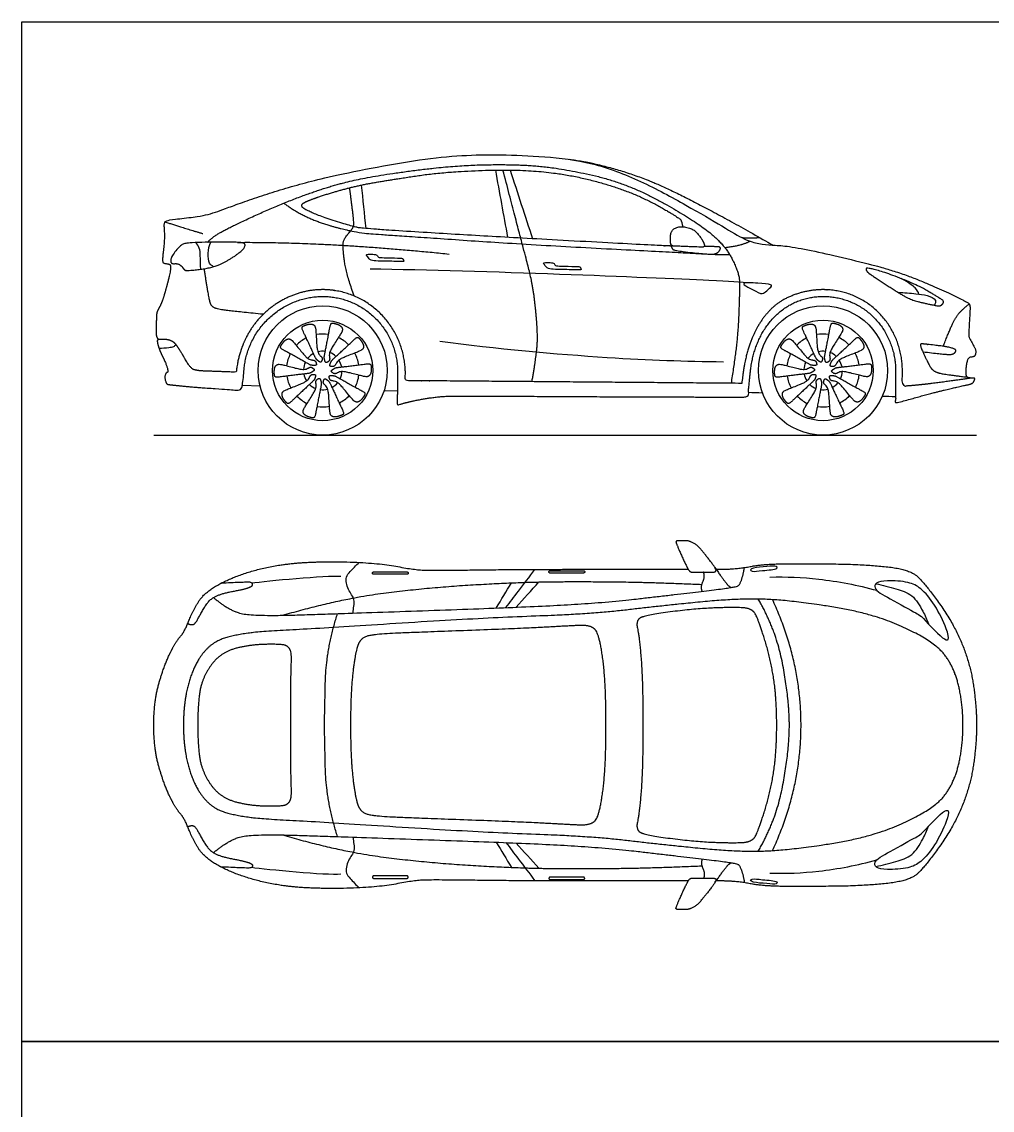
# Model space of a CAD drawing. Header units: millimetres. Extents: x 0.5 to 46.1, y 0.3 to 28.2.
# Drawn here: x 23.8 to 29.4, y 21.88 to 28.16 of the extents above; entities that cross this region are included whole.
import ezdxf

# ---------------------------------------------------------------- set-up
doc = ezdxf.new("R2010")
doc.units = ezdxf.units.MM
for name, color, linetype, true_color in [('AG-DETAILS', 7, 'Continuous', 0x66ffff), ('AG-DIAGRAM', 7, 'Continuous', 0xfecc66), ('AG-TRANSPORT', 7, 'Continuous', 0x66ccff), ('X-VPRT', 6, 'Continuous', 0xff00ff)]:
    doc.layers.add(name, color=color, linetype=linetype, true_color=true_color)

msp = doc.modelspace()

# ---------------------------------------------------------------- linework, layer by layer
at = {"layer": 'AG-DETAILS'}
for centre, start, end in [((25.5353, 26.1507), 116.85104, 136.51437), ((25.5353, 26.1507), 80.85104, 100.51437), ((25.5353, 26.1507), 44.85104, 64.51437), ((28.4234, 26.1507), 116.85104, 136.51437), ((28.4234, 26.1507), 80.85104, 100.51437), ((28.4234, 26.1507), 44.85104, 64.51437), ((25.5353, 26.1507), 152.85104, 172.51437), ((25.5353, 26.1507), 8.85104, 28.51437), ((28.4234, 26.1507), 152.85104, 172.51437), ((28.4234, 26.1507), 8.85104, 28.51437), ((25.5353, 26.1507), 188.85104, 208.51437), ((25.5353, 26.1507), 332.85104, 352.51437), ((28.4234, 26.1507), 188.85104, 208.51437), ((28.4234, 26.1507), 332.85104, 352.51437), ((25.5353, 26.1507), 296.85104, 316.51437), ((28.4234, 26.1507), 296.85104, 316.51437), ((25.5353, 26.1507), 224.85104, 244.51437), ((25.5353, 26.1507), 260.85104, 280.51437), ((28.4234, 26.1507), 224.85104, 244.51437), ((28.4234, 26.1507), 260.85104, 280.51437)]:
    msp.add_arc(centre, 0.2104, start, end, dxfattribs=at)
for points, degree in [([(24.6249, 27.0086), (24.7204, 26.9771), (24.8439, 26.9404)], 2), ([(25.0434, 26.8901), (25.5713, 26.8938), (26.2646, 26.8229)], 2), ([(25.1255, 24.9247), (25.2088, 24.9359), (25.556, 24.97), (25.6392, 24.963)], 3), ([(25.1255, 23.2836), (25.2088, 23.2724), (25.556, 23.2383), (25.6392, 23.2453)], 3)]:
    msp.add_open_spline(points, degree=degree, dxfattribs=at)
for points, degree, knots in [([(24.8315, 26.7348), (24.8286, 26.7624), (24.8295, 26.8099), (24.8262, 26.8571), (24.8102, 26.8799), (24.8014, 26.8887)], 3, [0, 0, 0, 0, 0.522422, 0.883799, 1.232791, 1.232791, 1.232791, 1.232791]), ([(24.9045, 26.7497), (24.896, 26.7555), (24.8709, 26.764), (24.87, 26.856), (24.8897, 26.8911)], 3, [0, 0, 0, 0, 0.317639, 0.9470914, 0.9470914, 0.9470914, 0.9470914]), ([(28.0203, 26.6556), (27.9352, 26.6606), (27.765, 26.6723), (26.4615, 26.7262), (25.8093, 26.736)], 3, [0, 0, 0, 0, 0.916305, 3.449927, 3.449927, 3.449927, 3.449927]), ([(28.9765, 26.5918), (28.9728, 26.6032), (28.9623, 26.6236), (28.9206, 26.656), (28.8746, 26.6808)], 3, [0, 0, 0, 0, 0.414416, 0.8161676, 0.8161676, 0.8161676, 0.8161676]), ([(28.857, 26.601), (28.8908, 26.6005), (28.9584, 26.5939), (29.0205, 26.5871), (29.082, 26.5607), (29.0701, 26.5358), (29.0659, 26.5272)], 3, [0, 0, 0, 0, 0.576887, 1.047958, 1.468543, 1.774333, 1.774333, 1.774333, 1.774333]), ([(26.2116, 26.3191), (26.5323, 26.2771), (27.177, 26.2184), (27.6249, 26.2041), (27.8488, 26.201)], 3, [0, 0, 0, 0, 1.784207, 3.268805, 3.268805, 3.268805, 3.268805]), ([(28.1168, 24.9585), (28.2111, 24.9608), (28.4002, 24.9543), (28.6238, 24.9124), (28.7329, 24.8821)], 3, [0, 0, 0, 0, 0.963305, 2.018923, 2.018923, 2.018923, 2.018923]), ([(28.7276, 24.9191), (28.767, 24.9134), (28.843, 24.8909), (28.9419, 24.8623), (29.0006, 24.7624), (29.0228, 24.7139), (29.0315, 24.6883)], 3, [0, 0, 0, 0, 0.626216, 1.19792, 1.794911, 2.311547, 2.311547, 2.311547, 2.311547]), ([(24.8139, 24.1042), (24.8139, 24.2723), (24.8598, 24.4148), (24.9557, 24.5265), (25.1164, 24.5688), (25.2969, 24.5718), (25.3364, 24.5586), (25.3568, 24.5206), (25.3505, 24.389), (25.3505, 24.1042), (25.3505, 23.8193), (25.3568, 23.6878), (25.3364, 23.6497), (25.2969, 23.6365), (25.1164, 23.6395), (24.9557, 23.6818), (24.8598, 23.7936), (24.8139, 23.936), (24.8139, 24.1042)], 2, [0, 0, 0, 0.540454, 1.080909, 1.621363, 2.161817, 2.702271, 3.242726, 3.78318, 4.323634, 4.323634, 4.864088, 5.404543, 5.944997, 6.485451, 7.025905, 7.56636, 8.106814, 8.647268, 8.647268, 8.647268]), ([(28.7276, 23.2892), (28.767, 23.2949), (28.843, 23.3174), (28.9419, 23.3461), (29.0006, 23.4459), (29.0228, 23.4944), (29.0315, 23.5201)], 3, [0, 0, 0, 0, 0.626216, 1.19792, 1.794911, 2.311547, 2.311547, 2.311547, 2.311547]), ([(28.1168, 23.2498), (28.2111, 23.2475), (28.4002, 23.254), (28.6238, 23.2959), (28.7329, 23.3262)], 3, [0, 0, 0, 0, 0.963305, 2.018923, 2.018923, 2.018923, 2.018923])]:
    msp.add_open_spline(points, degree=degree, knots=knots, dxfattribs=at)
at = {"layer": 'AG-DIAGRAM'}
msp.add_lwpolyline([(24.5599, 25.778), (29.3097, 25.778)], dxfattribs=at)
at = {"layer": 'AG-TRANSPORT'}
for points in [[(25.0712, 26.0658), (25.1734, 26.0621)], [(25.8899, 26.0359), (25.9663, 26.0332)]]:
    msp.add_lwpolyline(points, dxfattribs=at)
for centre, radius in [((25.5353, 26.1507), 0.3726), ((28.4234, 26.1507), 0.3726), ((25.5353, 26.1507), 0.2896), ((28.4234, 26.1507), 0.2896)]:
    msp.add_circle(centre, radius, dxfattribs=at)
for centre, start, end in [((25.5353, 26.1507), 82.6338, 104.72972), ((28.4234, 26.1507), 82.6338, 104.72972), ((25.5353, 26.1507), 154.6338, 176.72972), ((25.5353, 26.1507), 118.6338, 140.72972), ((25.5353, 26.1507), 46.6338, 68.72972), ((25.5353, 26.1507), 10.6338, 32.72972), ((28.4234, 26.1507), 154.6338, 176.72972), ((28.4234, 26.1507), 118.6338, 140.72972), ((28.4234, 26.1507), 46.6338, 68.72972), ((28.4234, 26.1507), 10.6338, 32.72972), ((25.5353, 26.1507), 334.6338, 356.72972), ((28.4234, 26.1507), 334.6338, 356.72972), ((25.5353, 26.1507), 190.6338, 212.72972), ((25.5353, 26.1507), 226.6338, 248.72972), ((25.5353, 26.1507), 298.6338, 320.72972), ((28.4234, 26.1507), 190.6338, 212.72972), ((28.4234, 26.1507), 226.6338, 248.72972), ((28.4234, 26.1507), 298.6338, 320.72972), ((25.5353, 26.1507), 262.6338, 284.72972), ((28.4234, 26.1507), 262.6338, 284.72972)]:
    msp.add_arc(centre, 0.1112, start, end, dxfattribs=at)
for points, degree in [([(24.5881, 26.3288), (24.5774, 26.3392), (24.574, 26.3805), (24.5777, 26.4695), (24.5796, 26.4907), (24.6118, 26.5494), (24.6531, 26.7001), (24.66, 26.7473), (24.6581, 26.7574), (24.6472, 26.7643), (24.6227, 26.766), (24.6133, 26.7726), (24.6117, 26.7993), (24.6199, 26.8608), (24.6239, 26.9168), (24.6221, 26.9637), (24.6189, 27.008), (24.6438, 27.0199), (24.8584, 27.0428), (24.9776, 27.0872), (25.2596, 27.1866), (25.5959, 27.2775), (26.1734, 27.3854), (26.6084, 27.4011), (27.1521, 27.3565), (27.7198, 27.061), (27.9729, 26.8989), (28.097, 26.8749), (28.2309, 26.8693), (28.5327, 26.8051), (28.8563, 26.7219), (29.0968, 26.6225), (29.2617, 26.5428), (29.273, 26.5267), (29.27, 26.4705), (29.2631, 26.3508), (29.2688, 26.3375), (29.2939, 26.2895), (29.3045, 26.2724), (29.3051, 26.2457), (29.2951, 26.2284), (29.2601, 26.2268), (29.2486, 26.1792), (29.2461, 26.1297), (29.2522, 26.1129), (29.2697, 26.1094), (29.2885, 26.1073)], 2), ([(26.9593, 27.3697), (27.174, 27.3397), (27.614, 27.1726), (28.135, 26.8737)], 2), ([(26.6042, 26.9188), (26.5806, 27.0482), (26.557, 27.1776), (26.5335, 27.307)], 3), ([(26.6168, 27.3072), (26.6599, 27.1751), (26.7029, 27.043), (26.746, 26.9109)], 3), ([(25.7857, 26.9701), (25.7769, 27.0537), (25.7681, 27.1374), (25.7593, 27.221)], 3), ([(25.3107, 27.1164), (25.4212, 27.034), (25.7123, 26.9459), (25.9288, 26.9318), (26.7241, 26.8768), (27.6358, 26.8296), (27.8184, 26.819), (27.8839, 26.8201)], 2), ([(27.7337, 26.8882), (27.7224, 26.913), (27.6738, 26.9705), (27.5881, 26.9848), (27.5431, 26.9548), (27.5416, 26.8922), (27.5472, 26.8689), (27.5772, 26.8681), (27.7109, 26.8624), (27.7451, 26.8634), (27.7337, 26.8882)], 2), ([(24.7437, 26.7283), (24.7357, 26.7309), (24.7215, 26.7532), (24.6986, 26.7686), (24.6592, 26.7652), (24.6552, 26.7994), (24.7146, 26.8771), (24.7592, 26.8885), (24.9853, 26.8931), (25.0784, 26.8885), (25.0904, 26.8754), (25.0738, 26.8428), (24.9796, 26.7794), (24.8888, 26.7412), (24.7517, 26.7257), (24.7437, 26.7283)], 2), ([(27.8554, 26.8607), (27.9454, 26.8695), (28.0016, 26.8966)], 2), ([(27.9536, 26.9177), (28.0243, 26.9142), (28.0561, 26.9187)], 2), ([(27.5447, 26.8795), (27.5484, 26.8526), (27.5735, 26.8415), (27.731, 26.824), (27.7972, 26.821), (27.8228, 26.8354), (27.8331, 26.8575), (27.824, 26.8651), (27.7689, 26.8654), (27.7366, 26.8664)], 2), ([(29.1138, 26.5356), (29.1021, 26.5222), (29.0808, 26.5237), (28.9725, 26.5468), (28.9042, 26.5705), (28.797, 26.6397), (28.6797, 26.7157), (28.6705, 26.7339), (28.6744, 26.7444), (28.7764, 26.7192), (28.9667, 26.6448), (29.0899, 26.5723), (29.1256, 26.549), (29.1138, 26.5356)], 2), ([(29.1171, 26.2901), (29.1672, 26.4218), (29.2187, 26.4994), (29.2673, 26.5348)], 2), ([(25.5106, 26.2046), (25.5198, 26.1975), (25.5277, 26.2001), (25.5351, 26.2238), (25.5107, 26.2451), (25.501, 26.2789), (25.4957, 26.3866), (25.4887, 26.4131), (25.4645, 26.421), (25.4336, 26.412), (25.4152, 26.4041), (25.4164, 26.3884), (25.4288, 26.363), (25.4705, 26.2737), (25.4946, 26.2205), (25.5015, 26.2118), (25.5106, 26.2046)], 2), ([(25.5471, 26.2088), (25.5503, 26.1977), (25.5582, 26.1951), (25.5781, 26.21), (25.5709, 26.2416), (25.5829, 26.2747), (25.642, 26.3648), (25.6519, 26.3904), (25.6369, 26.411), (25.6066, 26.4219), (25.5871, 26.4263), (25.5789, 26.4129), (25.574, 26.3851), (25.5552, 26.2883), (25.5435, 26.2311), (25.5438, 26.22), (25.5471, 26.2088)], 2), ([(28.3987, 26.2046), (28.4079, 26.1975), (28.4157, 26.2001), (28.4231, 26.2238), (28.3988, 26.2451), (28.389, 26.2789), (28.3838, 26.3866), (28.3768, 26.4131), (28.3525, 26.421), (28.3216, 26.412), (28.3033, 26.4041), (28.3045, 26.3884), (28.3169, 26.363), (28.3586, 26.2737), (28.3827, 26.2205), (28.3895, 26.2118), (28.3987, 26.2046)], 2), ([(28.4352, 26.2088), (28.4384, 26.1977), (28.4462, 26.1951), (28.4662, 26.21), (28.459, 26.2416), (28.471, 26.2747), (28.53, 26.3648), (28.54, 26.3904), (28.525, 26.411), (28.4947, 26.4219), (28.4752, 26.4263), (28.4669, 26.4129), (28.4621, 26.3851), (28.4433, 26.2883), (28.4316, 26.2311), (28.4319, 26.22), (28.4352, 26.2088)], 2), ([(25.4836, 26.1798), (25.4952, 26.1794), (25.5001, 26.1861), (25.4921, 26.2097), (25.4599, 26.2126), (25.4321, 26.2342), (25.3646, 26.3183), (25.3433, 26.3356), (25.3191, 26.3277), (25.2994, 26.3023), (25.2892, 26.2851), (25.2994, 26.2731), (25.3244, 26.2599), (25.4106, 26.2121), (25.4613, 26.1833), (25.472, 26.1802), (25.4836, 26.1798)], 2), ([(25.579, 26.1908), (25.5751, 26.1799), (25.5799, 26.1732), (25.6048, 26.1735), (25.6176, 26.2033), (25.6467, 26.223), (25.7475, 26.2613), (25.7705, 26.2761), (25.7705, 26.3016), (25.7525, 26.3282), (25.7392, 26.3432), (25.7247, 26.3373), (25.7044, 26.3176), (25.6323, 26.2503), (25.5892, 26.211), (25.583, 26.2018), (25.579, 26.1908)], 2), ([(28.3717, 26.1798), (28.3833, 26.1794), (28.3882, 26.1861), (28.3802, 26.2097), (28.348, 26.2126), (28.3202, 26.2342), (28.2527, 26.3183), (28.2314, 26.3356), (28.2072, 26.3277), (28.1875, 26.3023), (28.1773, 26.2851), (28.1874, 26.2731), (28.2124, 26.2599), (28.2987, 26.2121), (28.3494, 26.1833), (28.3601, 26.1802), (28.3717, 26.1798)], 2), ([(28.4671, 26.1908), (28.4632, 26.1799), (28.468, 26.1732), (28.4929, 26.1735), (28.5057, 26.2033), (28.5348, 26.223), (28.6356, 26.2613), (28.6586, 26.2761), (28.6586, 26.3016), (28.6405, 26.3282), (28.6273, 26.3432), (28.6128, 26.3373), (28.5925, 26.3176), (28.5204, 26.2503), (28.4773, 26.211), (28.4711, 26.2018), (28.4671, 26.1908)], 2), ([(25.4764, 26.1439), (25.486, 26.1504), (25.486, 26.1586), (25.4657, 26.173), (25.4379, 26.1564), (25.4027, 26.1576), (25.2987, 26.1859), (25.2713, 26.1874), (25.2563, 26.1668), (25.2553, 26.1346), (25.2572, 26.1147), (25.2725, 26.111), (25.3005, 26.115), (25.3983, 26.127), (25.4563, 26.1336), (25.4668, 26.1373), (25.4764, 26.1439)], 2), ([(25.5943, 26.1575), (25.5847, 26.151), (25.5847, 26.1427), (25.605, 26.1283), (25.6328, 26.1449), (25.668, 26.1437), (25.772, 26.1154), (25.7994, 26.1139), (25.8144, 26.1345), (25.8154, 26.1667), (25.8135, 26.1866), (25.7982, 26.1903), (25.7702, 26.1863), (25.6723, 26.1743), (25.6144, 26.1678), (25.6039, 26.164), (25.5943, 26.1575)], 2), ([(28.3645, 26.1439), (28.3741, 26.1504), (28.3741, 26.1586), (28.3538, 26.173), (28.326, 26.1564), (28.2908, 26.1576), (28.1868, 26.1859), (28.1594, 26.1874), (28.1444, 26.1668), (28.1434, 26.1346), (28.1453, 26.1147), (28.1605, 26.111), (28.1885, 26.115), (28.2864, 26.127), (28.3444, 26.1336), (28.3548, 26.1373), (28.3645, 26.1439)], 2), ([(28.4824, 26.1575), (28.4728, 26.151), (28.4728, 26.1427), (28.4931, 26.1283), (28.5209, 26.1449), (28.556, 26.1437), (28.66, 26.1154), (28.6875, 26.1139), (28.7024, 26.1345), (28.7034, 26.1667), (28.7016, 26.1866), (28.6863, 26.1903), (28.6583, 26.1863), (28.5604, 26.1743), (28.5025, 26.1678), (28.492, 26.164), (28.4824, 26.1575)], 2), ([(25.4916, 26.1105), (25.4956, 26.1214), (25.4907, 26.1281), (25.4658, 26.1278), (25.4531, 26.0981), (25.424, 26.0783), (25.3232, 26.0401), (25.3001, 26.0252), (25.3001, 25.9997), (25.3182, 25.9731), (25.3315, 25.9581), (25.346, 25.9641), (25.3663, 25.9838), (25.4384, 26.051), (25.4815, 26.0904), (25.4877, 26.0996), (25.4916, 26.1105)], 2), ([(25.5236, 26.0925), (25.5204, 26.1036), (25.5125, 26.1062), (25.4926, 26.0913), (25.4997, 26.0598), (25.4878, 26.0267), (25.4287, 25.9365), (25.4188, 25.9109), (25.4338, 25.8903), (25.4641, 25.8794), (25.4836, 25.875), (25.4918, 25.8884), (25.4967, 25.9163), (25.5155, 26.0131), (25.5272, 26.0702), (25.5268, 26.0813), (25.5236, 26.0925)], 2), ([(25.56, 26.0967), (25.5509, 26.1038), (25.543, 26.1013), (25.5356, 26.0775), (25.56, 26.0562), (25.5697, 26.0224), (25.575, 25.9147), (25.582, 25.8882), (25.6062, 25.8803), (25.6371, 25.8893), (25.6555, 25.8973), (25.6543, 25.9129), (25.6418, 25.9383), (25.6002, 26.0277), (25.576, 26.0808), (25.5692, 26.0896), (25.56, 26.0967)], 2), ([(25.587, 26.1215), (25.5754, 26.1219), (25.5706, 26.1152), (25.5786, 26.0916), (25.6108, 26.0887), (25.6386, 26.0671), (25.7061, 25.9831), (25.7273, 25.9657), (25.7516, 25.9736), (25.7713, 25.999), (25.7815, 26.0163), (25.7713, 26.0282), (25.7463, 26.0415), (25.6601, 26.0893), (25.6093, 26.1181), (25.5987, 26.1211), (25.587, 26.1215)], 2), ([(28.3797, 26.1105), (28.3837, 26.1214), (28.3788, 26.1281), (28.3539, 26.1278), (28.3412, 26.0981), (28.312, 26.0783), (28.2113, 26.0401), (28.1882, 26.0252), (28.1882, 25.9997), (28.2063, 25.9731), (28.2195, 25.9581), (28.234, 25.9641), (28.2544, 25.9838), (28.3265, 26.051), (28.3695, 26.0904), (28.3758, 26.0996), (28.3797, 26.1105)], 2), ([(28.4117, 26.0925), (28.4085, 26.1036), (28.4006, 26.1062), (28.3806, 26.0913), (28.3878, 26.0598), (28.3758, 26.0267), (28.3168, 25.9365), (28.3069, 25.9109), (28.3219, 25.8903), (28.3521, 25.8794), (28.3717, 25.875), (28.3799, 25.8884), (28.3848, 25.9163), (28.4036, 26.0131), (28.4153, 26.0702), (28.4149, 26.0813), (28.4117, 26.0925)], 2), ([(28.4481, 26.0967), (28.4389, 26.1038), (28.4311, 26.1013), (28.4237, 26.0775), (28.448, 26.0562), (28.4578, 26.0224), (28.463, 25.9147), (28.4701, 25.8882), (28.4943, 25.8803), (28.5252, 25.8893), (28.5436, 25.8973), (28.5424, 25.9129), (28.5299, 25.9383), (28.4882, 26.0277), (28.4641, 26.0808), (28.4573, 26.0896), (28.4481, 26.0967)], 2), ([(28.4751, 26.1215), (28.4635, 26.1219), (28.4587, 26.1152), (28.4666, 26.0916), (28.4989, 26.0887), (28.5266, 26.0671), (28.5941, 25.9831), (28.6154, 25.9657), (28.6397, 25.9736), (28.6594, 25.999), (28.6696, 26.0163), (28.6594, 26.0282), (28.6344, 26.0415), (28.5482, 26.0893), (28.4974, 26.1181), (28.4867, 26.1211), (28.4751, 26.1215)], 2), ([(27.9922, 26.0249), (28.0193, 26.0241), (28.0464, 26.0234), (28.0735, 26.0226)], 3), ([(28.7654, 26.0027), (28.791, 26.0019), (28.8166, 26.0012), (28.8423, 26.0005)], 3), ([(27.7855, 24.9871), (27.763, 24.9871), (27.6789, 24.9871), (27.6541, 24.9871), (27.6337, 25.0235), (27.6016, 25.0921), (27.577, 25.1513), (27.5721, 25.1684), (27.6134, 25.1684), (27.6489, 25.1684), (27.6956, 25.1446), (27.7403, 25.0918), (27.8022, 25.0126), (27.8079, 24.9871), (27.7855, 24.9871)], 2), ([(24.9044, 24.8403), (24.9991, 24.7605), (25.1506, 24.7318), (25.719, 24.7509), (26.6042, 24.7814), (27.1317, 24.8075), (27.6009, 24.8615), (27.9212, 24.8998), (27.9449, 24.9169), (27.9649, 24.982), (27.9693, 25.0135)], 2), ([(27.799, 25.013), (27.8374, 24.9585), (27.8741, 24.9093), (27.8923, 24.8985)], 2), ([(27.7254, 24.8764), (27.7169, 24.9018), (27.7351, 24.944), (27.7393, 24.9707), (27.7339, 24.9871)], 2), ([(24.756, 24.6906), (24.7746, 24.6815), (24.8003, 24.6883), (24.8323, 24.7517), (24.8831, 24.8317), (24.9545, 24.8648), (25.0756, 24.8871), (25.1316, 24.9054), (25.1293, 24.9282), (25.0859, 24.9293), (24.9473, 24.9225)], 2), ([(26.5368, 24.7799), (26.5659, 24.8283), (26.5951, 24.8767), (26.6242, 24.9251)], 3), ([(26.6512, 24.7846), (26.6951, 24.8331), (26.7391, 24.8817), (26.7831, 24.9302)], 3), ([(24.756, 23.5177), (24.7746, 23.5268), (24.8003, 23.52), (24.8323, 23.4566), (24.8831, 23.3766), (24.9545, 23.3435), (25.0756, 23.3212), (25.1316, 23.303), (25.1293, 23.2801), (25.0859, 23.279), (24.9473, 23.2858)], 2), ([(24.9044, 23.368), (24.9991, 23.4478), (25.1506, 23.4766), (25.719, 23.4574), (26.6042, 23.4269), (27.1317, 23.4008), (27.6009, 23.3469), (27.9212, 23.3086), (27.9449, 23.2914), (27.9649, 23.2263), (27.9693, 23.1948)], 2), ([(26.5368, 23.4284), (26.5659, 23.38), (26.5951, 23.3316), (26.6242, 23.2832)], 3), ([(26.6512, 23.4237), (26.6951, 23.3752), (26.7391, 23.3266), (26.7831, 23.2781)], 3), ([(27.7254, 23.332), (27.7169, 23.3066), (27.7351, 23.2644), (27.7393, 23.2377), (27.7339, 23.2213)], 2), ([(27.799, 23.1953), (27.8374, 23.2498), (27.8741, 23.299), (27.8923, 23.3099)], 2), ([(27.7855, 23.2213), (27.763, 23.2213), (27.6789, 23.2213), (27.6541, 23.2213), (27.6337, 23.1848), (27.6016, 23.1163), (27.577, 23.0571), (27.5721, 23.0399), (27.6134, 23.0399), (27.6489, 23.0399), (27.6956, 23.0637), (27.7403, 23.1166), (27.8022, 23.1958), (27.8079, 23.2213), (27.7855, 23.2213)], 2)]:
    msp.add_open_spline(points, degree=degree, dxfattribs=at)
for points, degree, knots in [([(24.8721, 26.8908), (24.8947, 26.9191), (25.0115, 26.9846), (25.3071, 27.1182), (25.5847, 27.2183), (25.8285, 27.274), (26.2628, 27.3315), (26.5971, 27.3419), (26.88, 27.3245), (27.2764, 27.237), (27.6275, 27.0509), (27.8489, 26.8887), (27.9416, 26.7117), (27.9416, 26.5991), (27.9292, 26.2993), (27.8921, 26.0768)], 2, [4.255014, 4.255014, 4.255014, 4.875008, 5.68751, 6.500011, 7.312512, 8.125014, 8.937515, 9.750016, 10.562518, 11.375019, 12.187521, 13.000022, 13.812523, 14.625025, 15.437526, 15.437526, 15.437526]), ([(27.5467, 26.8689), (27.5411, 26.869), (27.4762, 26.8713), (26.7609, 26.9099), (26.2641, 26.938), (25.7766, 26.9691), (25.7113, 26.98), (25.6117, 27.0114), (25.512, 27.0429), (25.4221, 27.0853), (25.4124, 27.1017), (25.4217, 27.1194), (25.5476, 27.1666), (25.7474, 27.2213), (25.9677, 27.2576), (26.2315, 27.2964), (26.6253, 27.312), (26.9044, 27.2899), (27.1581, 27.2333), (27.3882, 27.149), (27.5943, 27.0309), (27.6081, 27.0105), (27.6125, 26.9798)], 2, [12.339982, 12.339982, 12.339982, 12.415392, 13.145709, 13.876027, 14.606344, 15.336661, 16.066978, 16.066978, 16.797295, 17.527612, 18.25793, 18.988247, 19.718564, 20.448881, 21.179198, 21.909516, 22.639833, 23.37015, 24.100467, 24.830784, 25.561101, 26.254402, 26.254402, 26.254402]), ([(26.7428, 26.0861), (26.7749, 26.2615), (26.774, 26.4139), (26.7479, 26.6524), (26.6861, 26.8812), (26.5757, 27.3074)], 2, [0, 0, 0, 1.023888, 2.047777, 3.071665, 4.09502, 4.09502, 4.09502]), ([(25.7166, 26.5807), (25.6682, 26.7149), (25.649, 26.876), (25.6618, 26.9157), (25.7092, 26.9706), (25.7172, 26.9997), (25.6984, 27.1441), (25.691, 27.2053)], 2, [0, 0, 0, 0.359652, 0.719304, 1.078955, 1.438607, 1.798259, 2.15466, 2.15466, 2.15466]), ([(25.7917, 26.8106), (25.7961, 26.8045), (25.8063, 26.7868), (25.8451, 26.7817), (25.9052, 26.7819), (25.9925, 26.7789), (26.0055, 26.779), (26.0001, 26.7944), (25.9942, 26.799), (25.9642, 26.7992), (25.893, 26.8024), (25.8556, 26.8014), (25.8508, 26.8127), (25.8452, 26.8205), (25.8147, 26.822), (25.7815, 26.8225), (25.789, 26.8141), (25.7917, 26.8106)], 3, [0, 0, 0, 0, 0.28773, 0.625149, 1.095332, 1.628253, 1.787195, 2.010116, 2.159477, 2.459296, 2.961792, 3.295488, 3.468271, 3.628493, 3.908802, 4.240221, 4.411398, 4.411398, 4.411398, 4.411398]), ([(26.8147, 26.7622), (26.8191, 26.7562), (26.8294, 26.7385), (26.8681, 26.7333), (26.9283, 26.7335), (27.0156, 26.7306), (27.0286, 26.7307), (27.0232, 26.7461), (27.0172, 26.7507), (26.9873, 26.7509), (26.916, 26.7541), (26.8787, 26.753), (26.8739, 26.7643), (26.8683, 26.7721), (26.8377, 26.7736), (26.8046, 26.7741), (26.8121, 26.7658), (26.8147, 26.7622)], 3, [0, 0, 0, 0, 0.28773, 0.625149, 1.095332, 1.628253, 1.787195, 2.010116, 2.159477, 2.459296, 2.961792, 3.295488, 3.468271, 3.628493, 3.908802, 4.240221, 4.411398, 4.411398, 4.411398, 4.411398]), ([(25.1917, 26.475), (24.9967, 26.494), (24.8956, 26.51), (24.879, 26.5631), (24.856, 26.706), (24.8516, 26.7378)], 2, [0, 0, 0, 0.812501, 1.625003, 2.437504, 2.796926, 2.796926, 2.796926]), ([(28.0725, 26.5942), (28.0586, 26.5924), (28.022, 26.6175), (27.9683, 26.6403), (27.961, 26.6604), (28.049, 26.653), (28.1186, 26.6509), (28.1305, 26.6362), (28.0969, 26.6111), (28.0815, 26.5953), (28.0725, 26.5942)], 3, [0, 0, 0, 0, 0.45478, 0.901728, 1.064632, 1.575144, 2.069641, 2.245786, 2.597278, 2.893764, 2.893764, 2.893764, 2.893764]), ([(24.5897, 26.2803), (24.6085, 26.2797), (24.6445, 26.2834), (24.6755, 26.2866), (24.6844, 26.296), (24.688, 26.3003)], 3, [0, 0, 0, 0, 0.4302112, 0.7423771, 0.9774879, 0.9774879, 0.9774879, 0.9774879]), ([(27.6451, 23.2051), (27.564, 23.2051), (27.1877, 23.2051), (26.6913, 23.2051), (26.1907, 23.2114), (26.0666, 23.2086), (25.8769, 23.1712), (25.5836, 23.1579), (25.2967, 23.1727), (25.0478, 23.2347), (24.856, 23.3323), (24.7827, 23.4483), (24.7383, 23.5647), (24.6854, 23.6246), (24.6191, 23.7607), (24.5599, 23.9666), (24.5599, 24.1042), (24.5599, 24.2418), (24.6191, 24.4476), (24.6854, 24.5837), (24.7383, 24.6436), (24.7827, 24.76), (24.856, 24.876), (25.0478, 24.9736), (25.2967, 25.0357), (25.5836, 25.0505), (25.8769, 25.0371), (26.0666, 24.9997), (26.1907, 24.9969), (26.6913, 25.0032), (27.1877, 25.0032), (27.564, 25.0032), (27.6451, 25.0032)], 2, [-11.752601, -11.752601, -11.752601, -11.419526, -10.603845, -9.788165, -8.972484, -8.156804, -7.341124, -6.525443, -5.709763, -4.894082, -4.078402, -3.262722, -2.447041, -1.631361, -0.81568, 0, 0, 0.81568, 1.631361, 2.447041, 3.262722, 4.078402, 4.894082, 5.709763, 6.525443, 7.341124, 8.156804, 8.972484, 9.788165, 10.603845, 11.419526, 11.752601, 11.752601, 11.752601]), ([(25.7105, 24.7507), (25.71, 24.7799), (25.7309, 24.8246), (25.6768, 24.8838), (25.6644, 24.9613), (25.6955, 24.9893), (25.7271, 25.0274), (25.7463, 25.043)], 3, [0, 0, 0, 0, 0.535873, 0.976602, 1.451921, 1.810831, 2.303978, 2.303978, 2.303978, 2.303978]), ([(26.5924, 24.7822), (26.6181, 24.8131), (26.6624, 24.878), (26.7304, 24.96), (26.7602, 25.0028)], 3, [0, 0, 0, 0, 0.629321, 1.346053, 1.346053, 1.346053, 1.346053]), ([(27.804, 25.0032), (27.8131, 25.0032), (27.9202, 25.0032), (28.0789, 25.0343), (28.3186, 25.0357), (28.6493, 25.0328), (28.9242, 25.0039), (29.0145, 24.9179), (29.1809, 24.6845), (29.2768, 24.4441), (29.3097, 24.198), (29.3097, 24.1042), (29.3097, 24.0103), (29.2768, 23.7642), (29.1809, 23.5238), (29.0145, 23.2904), (28.9242, 23.2044), (28.6493, 23.1755), (28.3186, 23.1727), (28.0789, 23.1741), (27.9202, 23.2051), (27.8131, 23.2051), (27.804, 23.2051)], 2, [12.168989, 12.168989, 12.168989, 12.235206, 13.050886, 13.866567, 14.682247, 15.497928, 16.313608, 17.129288, 17.944969, 18.760649, 19.57633, 19.57633, 20.39201, 21.20769, 22.023371, 22.839051, 23.654732, 24.470412, 25.286092, 26.101773, 26.917453, 26.98367, 26.98367, 26.98367]), ([(28.1556, 25.0091), (28.1461, 25.0008), (28.0713, 24.9981), (28.0173, 24.9877), (27.9986, 25.0014), (28.0267, 25.014), (28.0949, 25.0175), (28.1555, 25.0264), (28.1596, 25.0126), (28.1556, 25.0091)], 3, [0, 0, 0, 0, 0.51899, 0.965423, 1.164636, 1.423007, 1.923216, 2.351182, 2.567229, 2.567229, 2.567229, 2.567229]), ([(29.1455, 24.5988), (29.1411, 24.5931), (29.1032, 24.6051), (28.9902, 24.7376), (28.96, 24.7493), (28.8132, 24.8324), (28.7115, 24.8864), (28.7292, 24.9315), (28.7969, 24.9398), (28.9177, 24.933), (28.9911, 24.8959), (29.073, 24.7977), (29.1327, 24.6722), (29.1515, 24.6068), (29.1455, 24.5988)], 3, [0, 0, 0, 0, 0.330853, 1.083206, 1.444095, 2.186938, 2.781139, 3.091949, 3.557276, 4.183533, 4.711547, 5.354151, 6.057093, 6.510628, 6.510628, 6.510628, 6.510628]), ([(25.303, 24.738), (25.6304, 24.8327), (26.1361, 24.8979), (26.6453, 24.9284), (27.0057, 24.9336), (27.44, 24.9283), (27.7236, 24.9161)], 2, [0, 0, 0, 1.735907, 3.471813, 5.20772, 6.943627, 8.236417, 8.236417, 8.236417]), ([(24.7313, 24.1042), (24.7313, 24.2973), (24.854, 24.568), (25.0682, 24.6389), (25.459, 24.658), (26.4435, 24.7216), (27.0842, 24.7442), (27.4872, 24.7921), (27.9407, 24.8365), (28.2393, 24.8243), (28.7102, 24.7494), (29.0583, 24.5909), (29.1788, 24.4435), (29.2308, 24.2271), (29.2308, 24.1042), (29.2308, 23.9812), (29.1788, 23.7648), (29.0583, 23.6175), (28.7102, 23.4589), (28.2393, 23.384), (27.9407, 23.3718), (27.4872, 23.4162), (27.0842, 23.4641), (26.4435, 23.4867), (25.459, 23.5503), (25.0682, 23.5694), (24.854, 23.6403), (24.7313, 23.911), (24.7313, 24.1042)], 2, [0, 0, 0, 1.335745, 2.671491, 4.007236, 5.342982, 6.678727, 8.014472, 9.350218, 10.685963, 12.021709, 13.357454, 14.693199, 16.028945, 17.36469, 17.36469, 18.700436, 20.036181, 21.371926, 22.707672, 24.043417, 25.379163, 26.714908, 28.050653, 29.386399, 30.722144, 32.05789, 33.393635, 34.72938, 34.72938, 34.72938]), ([(28.0494, 23.3768), (28.1531, 23.5545), (28.2287, 23.9581), (28.2287, 24.1042), (28.2287, 24.2502), (28.1531, 24.6538), (28.0494, 24.8315)], 2, [-2.470267, -2.470267, -2.470267, -1.235134, 0, 0, 1.235134, 2.470267, 2.470267, 2.470267]), ([(28.1315, 23.3801), (28.296, 23.7325), (28.296, 24.1042), (28.296, 24.4758), (28.1315, 24.8282)], 2, [-2.47584, -2.47584, -2.47584, 0, 0, 2.47584, 2.47584, 2.47584]), ([(27.3837, 24.1042), (27.3837, 24.3581), (27.362, 24.6209), (27.3423, 24.7013), (27.3834, 24.7371), (27.6869, 24.7762), (27.909, 24.7847), (28.0161, 24.7776), (28.0514, 24.7085), (28.1186, 24.4962), (28.1557, 24.2622), (28.1557, 24.1042), (28.1557, 23.9461), (28.1186, 23.7121), (28.0514, 23.4998), (28.0161, 23.4307), (27.909, 23.4237), (27.6869, 23.4321), (27.3834, 23.4713), (27.3423, 23.507), (27.362, 23.5874), (27.3837, 23.8502), (27.3837, 24.1042)], 2, [0, 0, 0, 0.654299, 1.308598, 1.962898, 2.617197, 3.271496, 3.925795, 4.580094, 5.234393, 5.888693, 6.542992, 6.542992, 7.197291, 7.85159, 8.505889, 9.160188, 9.814488, 10.468787, 11.123086, 11.777385, 12.431684, 13.085984, 13.085984, 13.085984]), ([(25.6204, 23.4607), (25.555, 23.6651), (25.5456, 24.0608), (25.5456, 24.1042), (25.5456, 24.1476), (25.555, 24.5432), (25.6204, 24.7476)], 2, [-2.168262, -2.168262, -2.168262, -1.101865, 0, 0, 1.101865, 2.168262, 2.168262, 2.168262]), ([(25.6957, 24.1042), (25.6957, 24.2933), (25.7236, 24.5292), (25.7558, 24.6093), (25.8411, 24.6293), (26.0665, 24.6389), (26.6837, 24.6615), (26.9492, 24.6763), (27.0928, 24.6824), (27.1355, 24.6102), (27.1703, 24.3472), (27.1703, 24.1042), (27.1703, 23.8612), (27.1355, 23.5981), (27.0928, 23.5259), (26.9492, 23.532), (26.6837, 23.5468), (26.0665, 23.5694), (25.8411, 23.579), (25.7558, 23.599), (25.7236, 23.6791), (25.6957, 23.915), (25.6957, 24.1042)], 2, [0, 0, 0, 0.80099, 1.60198, 2.40297, 3.20396, 4.00495, 4.805941, 5.606931, 6.407921, 7.208911, 8.009901, 8.009901, 8.810891, 9.611881, 10.412871, 11.213861, 12.014851, 12.815842, 13.616832, 14.417822, 15.218812, 16.019802, 16.019802, 16.019802]), ([(29.1455, 23.6095), (29.1411, 23.6153), (29.1032, 23.6032), (28.9902, 23.4707), (28.96, 23.459), (28.8132, 23.3759), (28.7115, 23.3219), (28.7292, 23.2768), (28.7969, 23.2685), (28.9177, 23.2754), (28.9911, 23.3125), (29.073, 23.4107), (29.1327, 23.5361), (29.1515, 23.6016), (29.1455, 23.6095)], 3, [0, 0, 0, 0, 0.330853, 1.083206, 1.444095, 2.186938, 2.781139, 3.091949, 3.557276, 4.183533, 4.711547, 5.354151, 6.057093, 6.510628, 6.510628, 6.510628, 6.510628]), ([(25.303, 23.4703), (25.6304, 23.3757), (26.1361, 23.3104), (26.6453, 23.2799), (27.0057, 23.2747), (27.44, 23.28), (27.7236, 23.2922)], 2, [0, 0, 0, 1.735907, 3.471813, 5.20772, 6.943627, 8.236417, 8.236417, 8.236417]), ([(25.7105, 23.4576), (25.71, 23.4285), (25.7309, 23.3838), (25.6768, 23.3246), (25.6644, 23.247), (25.6955, 23.2191), (25.7271, 23.181), (25.7463, 23.1653)], 3, [0, 0, 0, 0, 0.535873, 0.976602, 1.451921, 1.810831, 2.303978, 2.303978, 2.303978, 2.303978]), ([(26.5924, 23.4262), (26.6181, 23.3952), (26.6624, 23.3303), (26.7304, 23.2483), (26.7602, 23.2055)], 3, [0, 0, 0, 0, 0.629321, 1.346053, 1.346053, 1.346053, 1.346053]), ([(28.1556, 23.1992), (28.1461, 23.2075), (28.0713, 23.2102), (28.0173, 23.2206), (27.9986, 23.2069), (28.0267, 23.1943), (28.0949, 23.1908), (28.1555, 23.182), (28.1596, 23.1958), (28.1556, 23.1992)], 3, [0, 0, 0, 0, 0.51899, 0.965423, 1.164636, 1.423007, 1.923216, 2.351182, 2.567229, 2.567229, 2.567229, 2.567229])]:
    msp.add_open_spline(points, degree=degree, knots=knots, dxfattribs=at)
for points, weights, degree, knots in [([(27.9542, 26.0763), (27.9635, 26.1562), (27.9818, 26.25), (28.0087, 26.327), (28.0457, 26.4097), (28.0998, 26.4838), (28.1621, 26.5436), (28.2476, 26.5869), (28.3357, 26.6117), (28.3948, 26.6172), (28.4234, 26.6172), (28.6967, 26.6172), (28.8791, 26.424), (28.8814, 26.1507), (28.8814, 26.1202), (28.8814, 26.0897), (28.8814, 26.0592), (28.9551, 26.0642), (29.0333, 26.0724), (29.1997, 26.0953), (29.251, 26.1025), (29.289, 26.1085), (29.2986, 26.1078), (29.2988, 26.0991), (29.2968, 26.0929), (29.2883, 26.0772), (29.276, 26.0714), (29.2352, 26.0639), (29.1913, 26.0539), (29.0564, 26.0214), (28.9626, 25.9961), (28.8423, 25.9616), (28.8423, 26.0343), (28.8423, 26.0973), (28.8423, 26.1507), (28.8399, 26.401), (28.6738, 26.578), (28.4234, 26.578), (28.1874, 26.578), (28.0402, 26.4172), (28.0063, 26.163), (28.0006, 26.1219), (27.9957, 26.0614), (27.9897, 25.9977), (27.7488, 25.9972), (27.4327, 25.998), (26.644, 26.0022), (26.397, 26.0033), (26.1977, 26.0033), (26.0867, 25.986), (25.9644, 25.9513), (25.9665, 26.0328), (25.9676, 26.0992), (25.9676, 26.1507), (25.9627, 26.401), (25.7857, 26.578), (25.5353, 26.578), (25.285, 26.578), (25.0968, 26.401), (25.081, 26.1507), (25.0762, 26.0961), (25.0718, 26.0631), (25.0638, 26.0403), (25.0535, 26.0354), (25.0201, 26.0385), (24.9749, 26.0418), (24.8275, 26.0521), (24.7665, 26.0571), (24.6703, 26.0666), (24.6439, 26.0697), (24.6347, 26.0725), (24.6307, 26.0792), (24.6239, 26.1032), (24.6234, 26.114), (24.628, 26.1328), (24.6317, 26.138), (24.6419, 26.1402), (24.6422, 26.149), (24.6333, 26.1823), (24.625, 26.2025), (24.601, 26.25), (24.592, 26.2717), (24.5803, 26.3112), (24.5788, 26.3227), (24.5843, 26.3292), (24.5954, 26.3306), (24.6343, 26.33), (24.6504, 26.3267), (24.676, 26.3141), (24.688, 26.3024), (24.7102, 26.2685), (24.7252, 26.2436), (24.7631, 26.1779), (24.7792, 26.1594), (24.8058, 26.1511), (24.8248, 26.1485), (24.8737, 26.1467), (24.9358, 26.1444), (25.0358, 26.1406), (25.04, 26.1805), (25.0529, 26.2404), (25.0832, 26.327), (25.1316, 26.4097), (25.1961, 26.4838), (25.274, 26.5436), (25.3595, 26.5869), (25.4477, 26.6117), (25.5067, 26.6172), (25.5353, 26.6172), (25.8086, 26.6172), (26.0019, 26.424), (26.0116, 26.1507), (26.0123, 26.1343), (26.0127, 26.1148), (26.013, 26.092), (26.6601, 26.0868), (27.3072, 26.0816), (27.9542, 26.0763)], [1, 1, 1, 1, 1, 1, 1, 1, 1, 1, 1, 0.804737854124, 0.804737854124, 1, 1, 1, 1, 1, 1, 1, 1, 1, 1, 1, 1, 1, 1, 1, 1, 1, 1, 1, 1, 1, 1, 0.804737854124, 0.804737854124, 1, 0.81382348988, 0.805160612856, 0.974011368928, 0.974011368928, 0.974011368928, 0.974011368928, 0.974011368928, 0.974011368928, 0.974011368928, 0.974011368928, 0.974011368928, 0.974011368928, 0.974011368928, 0.974011368928, 0.974011368928, 0.974011368928, 0.783823818924, 0.783823818924, 0.974011368928, 0.783823818924, 0.783823818924, 0.974011368928, 0.974011368928, 0.974011368928, 0.974011368928, 0.974011368928, 0.974011368928, 0.974011368928, 0.974011368928, 0.974011368928, 0.974011368928, 0.974011368928, 0.974011368928, 0.974011368928, 0.974011368928, 0.974011368928, 0.974011368928, 0.974011368928, 0.974011368928, 0.974011368928, 0.974011368928, 0.974011368928, 0.974011368928, 0.974011368928, 0.974011368928, 0.974011368928, 0.974011368928, 0.974011368928, 0.974011368928, 0.974011368928, 0.974011368928, 0.974011368928, 0.974011368928, 0.974011368928, 0.974011368928, 0.974011368928, 0.974011368928, 0.974011368928, 0.974011368928, 0.974011368928, 0.974011368928, 0.974011368928, 0.974011368928, 0.974011368928, 0.974011368928, 0.974011368928, 0.974011368928, 0.974011368928, 0.974011368928, 0.974011368928, 0.974011368928, 0.783823818924, 0.783823818924, 0.974011368928, 0.974011368928, 0.974011368928, 0.974011368928, 0.974011368928, 0.974011368928, 0.974011368928], 3, [0, 0, 0, 0, 0.182531, 0.48331, 0.798945, 1.12219, 1.44534, 1.760713, 2.061122, 2.342608, 2.342608, 2.342608, 4.567989, 4.567989, 4.567989, 4.86806, 4.86806, 4.86806, 5.294628, 5.294628, 5.726233, 5.726233, 6.157837, 6.157837, 6.589442, 6.589442, 7.021046, 7.021046, 7.45265, 7.45265, 7.884255, 7.884255, 7.884255, 8.504532, 8.504532, 8.504532, 10.424975, 10.424975, 10.424975, 12.256059, 12.256059, 12.256059, 12.856416, 12.856416, 12.856416, 15.063583, 15.063583, 17.270751, 17.270751, 19.477918, 19.477918, 19.477918, 20.132068, 20.132068, 20.132068, 22.052512, 22.052512, 22.052512, 23.972955, 23.972955, 23.972955, 24.214661, 24.214661, 24.456366, 24.456366, 24.698072, 24.698072, 24.939778, 24.939778, 25.181483, 25.181483, 25.423189, 25.423189, 25.664895, 25.664895, 25.9066, 25.9066, 26.148306, 26.148306, 26.390012, 26.390012, 26.631717, 26.631717, 26.873423, 26.873423, 27.115129, 27.115129, 27.356834, 27.356834, 27.59854, 27.59854, 27.840246, 27.840246, 28.081952, 28.081952, 28.323657, 28.323657, 28.558172, 28.558172, 28.558172, 28.840066, 29.140845, 29.45648, 29.779725, 30.102875, 30.418248, 30.718657, 31.000143, 31.000143, 31.000143, 33.225524, 33.225524, 33.225524, 33.428484, 33.428484, 33.428484, 39.784628, 39.784628, 39.784628, 39.784628]), ([(28.9991, 26.2589), (29.1316, 26.2429), (29.1715, 26.2429), (29.1914, 26.2595), (29.1873, 26.2757), (29.1151, 26.2923), (28.9944, 26.3046), (28.9891, 26.3051), (28.9859, 26.3008), (28.9827, 26.2964), (28.9848, 26.2915), (29.0269, 26.1947), (29.0608, 26.1424), (29.1376, 26.1267), (29.2572, 26.1123)], [1, 1, 1, 1, 1, 1, 1, 0.867559851906, 1, 0.867559851906, 1, 1, 1, 1, 1], 2, [-1.476079, -1.476079, -1.476079, -1.205499, -0.904124, -0.602749, -0.301373, -0.018325, -0.018325, 0.013878, 0.013878, 0.046081, 0.046081, 0.435799, 0.854419, 1.273039, 1.273039, 1.273039]), ([(25.8222, 24.9814), (25.8222, 24.9745), (25.8292, 24.9745), (25.9255, 24.9745), (26.0218, 24.9745), (26.0287, 24.9745), (26.0287, 24.9814), (26.0287, 24.9884), (26.0218, 24.9884), (25.9255, 24.9884), (25.8292, 24.9884), (25.8222, 24.9884), (25.8222, 24.9814)], [1, 0.707106781187, 1, 1, 1, 0.707106781187, 1, 0.707106781186, 1, 1, 1, 0.707106781186, 1], 2, [0, 0, 0, 0.035724, 0.035724, 0.667604, 0.667604, 0.703328, 0.703328, 0.739052, 0.739052, 1.370931, 1.370931, 1.406655, 1.406655, 1.406655]), ([(26.8409, 24.9885), (26.8409, 24.9816), (26.8478, 24.9816), (26.9441, 24.9816), (27.0404, 24.9816), (27.0474, 24.9816), (27.0474, 24.9885), (27.0474, 24.9954), (27.0404, 24.9954), (26.9441, 24.9954), (26.8478, 24.9954), (26.8409, 24.9954), (26.8409, 24.9885)], [1, 0.707106781187, 1, 1, 1, 0.707106781187, 1, 0.707106781186, 1, 1, 1, 0.707106781186, 1], 2, [0, 0, 0, 0.035724, 0.035724, 0.667604, 0.667604, 0.703328, 0.703328, 0.739052, 0.739052, 1.370931, 1.370931, 1.406655, 1.406655, 1.406655]), ([(25.8222, 23.2269), (25.8222, 23.2338), (25.8292, 23.2338), (25.9255, 23.2338), (26.0218, 23.2338), (26.0287, 23.2338), (26.0287, 23.2269), (26.0287, 23.2199), (26.0218, 23.2199), (25.9255, 23.2199), (25.8292, 23.2199), (25.8222, 23.2199), (25.8222, 23.2269)], [1, 0.707106781187, 1, 1, 1, 0.707106781187, 1, 0.707106781186, 1, 1, 1, 0.707106781186, 1], 2, [0, 0, 0, 0.035724, 0.035724, 0.667604, 0.667604, 0.703328, 0.703328, 0.739052, 0.739052, 1.370931, 1.370931, 1.406655, 1.406655, 1.406655]), ([(26.8409, 23.2198), (26.8409, 23.2267), (26.8478, 23.2267), (26.9441, 23.2267), (27.0404, 23.2267), (27.0474, 23.2267), (27.0474, 23.2198), (27.0474, 23.2129), (27.0404, 23.2129), (26.9441, 23.2129), (26.8478, 23.2129), (26.8409, 23.2129), (26.8409, 23.2198)], [1, 0.707106781187, 1, 1, 1, 0.707106781187, 1, 0.707106781186, 1, 1, 1, 0.707106781186, 1], 2, [0, 0, 0, 0.035724, 0.035724, 0.667604, 0.667604, 0.703328, 0.703328, 0.739052, 0.739052, 1.370931, 1.370931, 1.406655, 1.406655, 1.406655])]:
    msp.add_rational_spline(points, weights, degree=degree, knots=knots, dxfattribs=at)
at = {"layer": 'X-VPRT'}
for points in [[(23.7979, 28.1631), (32.8098, 28.1631), (32.8098, 22.2779), (23.7979, 22.2779)], [(31.4179, 22.2779), (31.4179, 16.7915), (23.7979, 16.7915), (23.7979, 22.2779)]]:
    msp.add_lwpolyline(points, close=True, dxfattribs=at)

doc.saveas('drawing.dxf')
